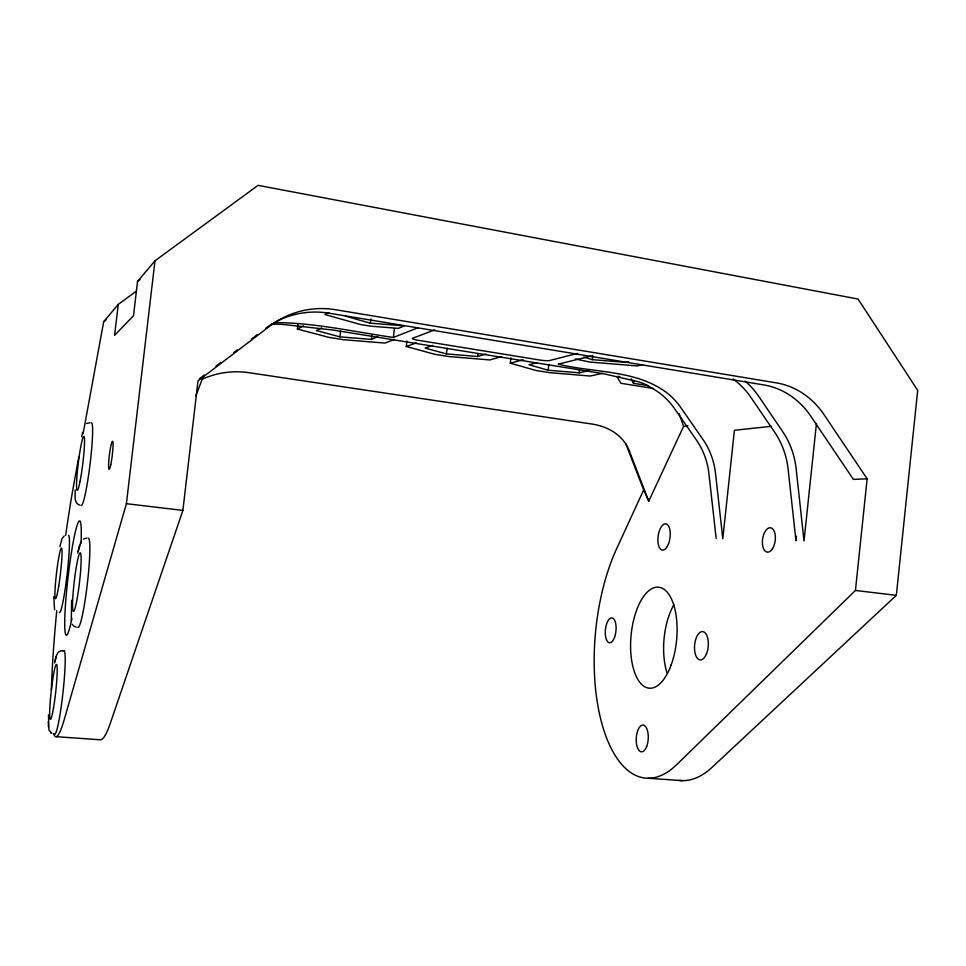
<?xml version="1.0" encoding="UTF-8"?>
<svg xmlns="http://www.w3.org/2000/svg" width="966" height="966" viewBox="0 0 966 966"><rect width="100%" height="100%" fill="white"/><g stroke="black" fill="none" stroke-linecap="round" stroke-linejoin="round"><path stroke-width="1.45" d="M75.155 489.943C75.433 494.677 73.428 503.684 79.973 505.133M54.555 609.836L53.782 596.493M51.512 733.158L48.904 729.97L48.469 714.84M71.569 600.236L71.303 620.667M625.763 443.696L643.694 489.919L616.719 548.495A139.925 63.333 -84.7 0 0 601.951 723.884A139.925 63.333 -84.7 0 0 676.731 764.589L855.429 590.467L867.142 478.822L824.107 414.752A82.182 72.426 88.2 0 0 776.531 382.91L335.709 309.748A91.263 87.906 69 0 0 270.021 325.965L198.006 380.858L182.888 510.41L110.486 722.785A157.373 18.064 -83.5 0 1 100.645 739.811L56.221 736.684M679.533 780.468A138.826 65.797 -84.8 0 0 712.196 767.209L896.339 595.346L917.7 390.361L858.05 299.049L258.067 185.351L154.995 260.772L137.534 281.504L133.501 315.725L114.592 335.323L118.25 304.423L136.242 291.189M796.419 536.227L795.948 540.719L788.147 469.319A76.048 67.753 88.6 0 0 774.611 432.152L750.932 397.424A76.543 68.514 86.6 0 0 733.218 379.131M816.451 423.482L804.014 540.96L796.165 468.884A76.773 68.284 88.6 0 0 782.532 431.355L758.672 396.289A77.28 69.057 86.6 0 0 744.979 381.051M536.903 362.709L528.97 364.75L548.193 370.244L579.129 372.816L579.455 369.833M628.625 361.707L625.678 362.371L592.303 359.654L592.774 355.355M647.993 385.615L633.503 383.297L633.817 380.375M602.663 373.323L590.154 376.028L549.485 372.635L535.997 370.473L510.29 363.204L510.893 357.782M548.193 370.244L548.857 364.303M274.223 322.584C314.288 322.584 353.87 331.821 393.379 337.448L394.394 328.573M500.98 356.768L489.871 359.932L448.84 356.551L434.736 354.293L406.3 346.516L406.928 340.974M485.898 354.039L477.651 356.49L446.437 353.93L447.089 348.171M477.651 356.49L477.977 353.604M394.442 339.38L384.927 343.075L343.546 339.718L328.778 337.351L297.383 329.032L297.866 324.769M377.851 336.76L371.403 339.404L339.923 336.856L340.6 330.964M328.887 312.525L324.999 314.554L360.68 324.564L370.425 326.158L398.342 328.368L404.416 325.868L370.389 323.199L370.872 318.889M371.403 339.404L371.898 334.96M53.541 733.605A158.798 13.874 -83.4 0 0 64.299 719.368L126.401 503.684L154.995 260.772M78.777 457.208L74.177 482.239A158.798 13.874 -83.4 0 0 65.676 535.381M83.112 433.637L103.676 321.738L118.25 304.423M77.715 553.144L80.915 541.805M54.627 663.002C55.823 658.414 56.233 650.408 62.73 650.625M81.639 436.765L82.629 432.333M59.868 546.659L62.114 538.4L64.203 535.985M78.113 551.284L79.598 545.331M56.257 656.3L55.002 661.287M195.844 395.891L201.194 381.836A85.346 82.919 64.5 0 1 203.947 375.412M643.694 489.919L648.766 501.173L683.59 426.344L679.195 413.774M103.676 321.738L106.006 319.939M199.479 378.684L204.2 375.086M216.01 366.09L220.731 362.479M233.724 352.59L237.262 349.885M251.438 339.09L257.342 334.586M137.534 281.504L139.949 279.742M83.45 539.04L86.807 538.014M86.65 423.506L89.741 422.734M297.383 329.032L303.505 325.82M321.702 327.933L316.377 330.553L339.923 336.856M393.379 337.448L418.254 327.643M434.676 329.925L412.699 338.209A7.511 1.135 6.7 0 0 417.578 340.189L540.32 360.113A7.317 1.075 5.9 0 0 549.787 360.487L577.511 353.411M406.3 346.516L416.225 342.894M432.671 345.442L425.137 348.05L446.437 353.93M510.29 363.204L523.186 359.75M591.277 356.031L558.215 364.158C591.313 372.369 629.204 369.918 659.307 387.752A69.854 63.49 86.3 0 1 680.885 407.688L702.91 439.373A69.443 62.838 88.4 0 1 715.516 473.34L722.797 538.63L734.426 430.293L771.46 426.296M579.129 372.816L589.067 370.594M642.692 364.689L637.041 365.909L589.755 362.057L575.41 358.954M683.59 426.344L687.973 425.813M867.142 478.822L853.389 479.377L810.848 416.274A80.939 71.532 88.1 0 0 763.852 384.939L329.092 313.201A89.741 86.542 68.4 0 0 265.565 328.331M619.822 376.474L616.936 376.486L620.897 383.285L653.125 388.441M647.969 778.234L682.419 780.649M126.401 503.684L182.888 510.41M855.429 590.467L896.339 595.346M345.55 316.16L370.389 323.199M583.766 357.058L592.303 359.654M76.254 627.151L73.827 626.161L72.305 624.326M50.643 732.711L51.657 733.206M631.124 378.769L633.503 383.297M648.766 501.173L629.18 450.615A63.382 48.071 -21.6 0 0 591.904 424.038L248.95 372.695A68.477 55.412 -5.2 0 0 202.341 379.155M716.168 538.448L708.923 473.714A68.84 62.392 88.4 0 0 696.414 440.025L674.546 408.618A69.25 63.019 86.3 0 0 651.193 387.813A76.978 56.185 -88.8 0 0 635.99 381.159L603.605 373.745L333.137 330.058L285.658 324.733A83.088 82.762 -22.6 0 0 271.084 324.383M48.3 721.662L48.421 726.975M667.011 672.879A50.317 23.776 -84.8 0 1 673.845 604.813M51.391 690.014A158.798 13.874 -83.4 0 1 56.752 610.717M71.931 618.337A57.501 4.999 -83.4 0 1 64.831 616.731A57.501 4.999 -83.4 0 1 74.78 534.331A57.501 4.999 -83.4 0 1 80.987 543.339M68.501 535.249A38.882 3.152 -83.4 0 1 67.004 575.265A38.882 3.152 -83.4 0 1 59.337 612.408M91.19 422.927A41.526 3.61 -83 0 1 90.224 462.726A41.526 3.61 -83 0 1 81.434 505.303M88.377 538.183A44.907 4.202 -83.4 0 1 87.23 584.659A44.907 4.202 -83.4 0 1 77.835 627.296M63.201 651.253A42.033 3.61 -83.7 0 1 63.092 691.547A42.033 3.61 -83.7 0 1 54.362 733.786M671.189 664.874A50.715 22.882 -84.7 0 0 658.571 587.195A50.715 22.882 -84.7 0 0 631.752 660.986A50.715 22.882 -84.7 0 0 671.189 664.874M614.581 637.21A12.51 5.313 -84.5 0 0 611.997 617.866A12.51 5.313 -84.5 0 0 605.477 635.833A12.51 5.313 -84.5 0 0 614.581 637.21M667.349 546.321A13.258 5.989 -82.6 0 0 666.963 524.248A13.258 5.989 -82.6 0 0 657.894 540.308A13.258 5.989 -82.6 0 0 667.349 546.321M706.544 653.68A14.212 6.834 -84.9 0 0 702.874 631.595A14.212 6.834 -84.9 0 0 694.82 651.905A14.212 6.834 -84.9 0 0 706.544 653.68M646.628 746.597A13.415 5.989 -86.7 0 0 643.634 725.164A13.415 5.989 -86.7 0 0 636.473 743.591A13.415 5.989 -86.7 0 0 646.628 746.597M772.51 548.652A12.292 6.351 -82.3 0 0 771.749 528.185A12.292 6.351 -82.3 0 0 762.391 543.025A12.292 6.351 -82.3 0 0 772.51 548.652M110.74 464.851A14.212 1.449 -83 0 0 112.817 441.583A14.212 1.449 -83 0 0 108.916 459.647A14.212 1.449 -83 0 0 110.74 464.851M58.672 586.362A25.49 1.98 -83.3 0 0 61.45 547.951A25.49 1.98 -83.3 0 0 55.316 585.481A25.49 1.98 -83.3 0 0 58.672 586.362M53.565 707.68A27.567 2.27 -83.7 0 0 56.632 664.548A27.567 2.27 -83.7 0 0 50.099 703.284A27.567 2.27 -83.7 0 0 53.565 707.68M77.389 597.314A29.451 2.644 -83.4 0 0 80.275 552.854A29.451 2.644 -83.4 0 0 72.909 596.143A29.451 2.644 -83.4 0 0 77.389 597.314M80.021 481.491A27.241 2.27 -83 0 0 84.223 436.922A27.241 2.27 -83 0 0 77.352 471.637A27.241 2.27 -83 0 0 80.021 481.491"/></g></svg>
